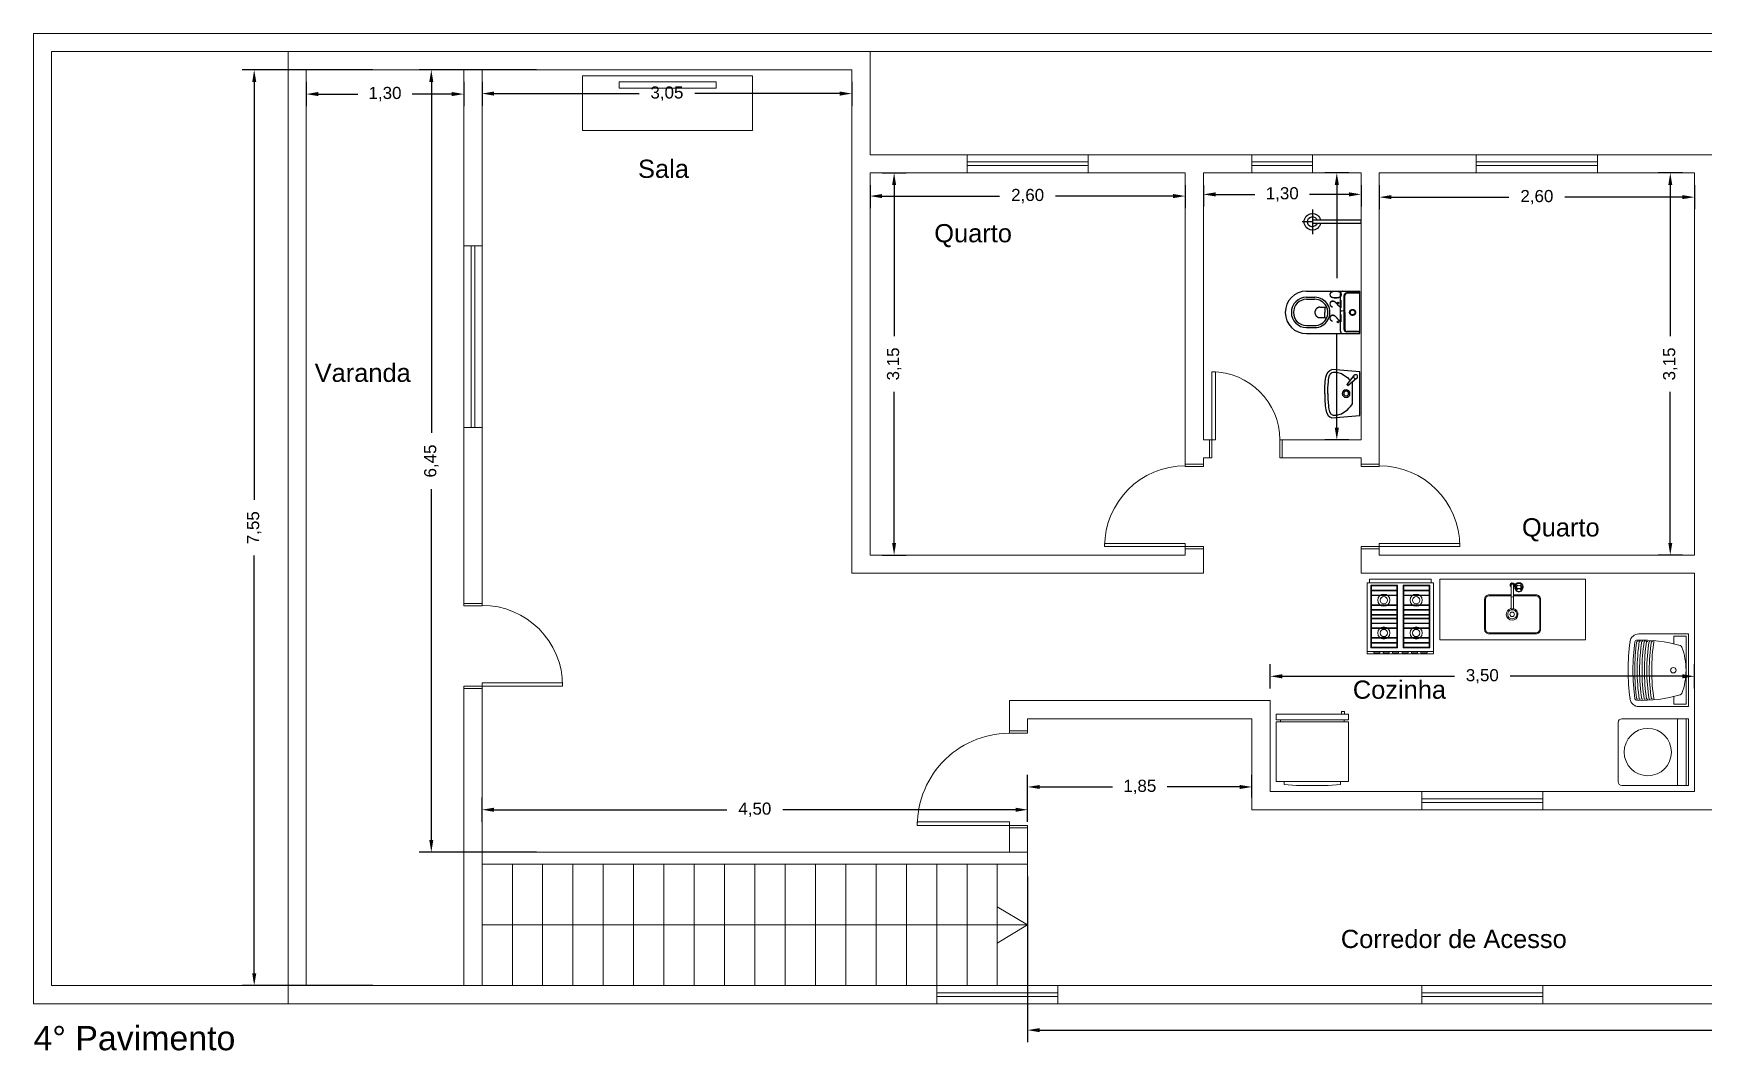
# Model space of a CAD drawing. Header units: millimetres. Extents: x 0 to 27, y -11.4 to 19.
# Drawn here: x 0 to 13.77, y 10.61 to 19 of the extents above; entities that cross this region are included whole.
import ezdxf

# ---------------------------------------------------------------- set-up
doc = ezdxf.new("R2010")
doc.units = ezdxf.units.MM
doc.linetypes.add('DASHED', pattern=[15, 12, -3])
for name, color, linetype, lineweight in [('Cotas', 3, 'Continuous', 9), ('Cozinha', 252, 'Continuous', 20), ('Edificação', 251, 'Continuous', 20), ('Portas', 251, 'Continuous', 9)]:
    doc.layers.add(name, color=color, linetype=linetype, lineweight=lineweight)
doc.layers.add('TEXTO', color=7, linetype='Continuous')
doc.layers.add('WC', color=252, linetype='Continuous')
doc.styles.get("Standard").update_dxf_attribs({"font": 'arial.ttf'})
doc.styles.add('TEXTO_NOMEQUADRO', font='arial.ttf')
doc.dimstyles.new('ISO-25', dxfattribs={"dimtxt": 0.1, "dimasz": 0.1, "dimexe": 0.1, "dimexo": 0.1, "dimgap": 0.1, "dimtad": 0, "dimzin": 1, "dimtxsty": 'Standard', "dimcen": 0.1, "dimadec": 0, "dimazin": 0, "dimtfac": 1, "dimtmove": 0, "dimatfit": 3, "dimfxl": 1, "dimarcsym": 0})

# ---------------------------------------------------------------- blocks, each defined once
blk = doc.blocks.new('*D17')
at = {"layer": 'Cotas', "color": 0, "lineweight": -2, "transparency": 16777216}
for p, q in [((2.25, 18.6), (2.25, 18.4)), ((3.55, 18.6), (3.55, 18.4)), ((2.35, 18.5), (2.675, 18.5)), ((3.45, 18.5), (3.125, 18.5))]:
    blk.add_line(p, q, dxfattribs=at)
at = {"layer": 'Cotas', "color": 0, "transparency": 16777216}
for points in [[(2.35, 18.517), (2.35, 18.483), (2.25, 18.5)], [(3.45, 18.517), (3.45, 18.483), (3.55, 18.5)]]:
    blk.add_solid(points, dxfattribs=at)
at = {"layer": 'Defpoints', "color": 0, "transparency": 16777216}
for p in [(2.25, 18.7), (3.55, 18.7), (3.55, 18.5)]:
    blk.add_point(p, dxfattribs=at)
at = {"layer": 'Cotas', "color": 0, "transparency": 16777216, "insert": (2.9, 18.5), "char_height": 0.1, "attachment_point": 5}
blk.add_mtext('1,30', dxfattribs=at)
blk = doc.blocks.new('*D18')
at = {"layer": 'Cotas', "color": 0, "lineweight": -2, "transparency": 16777216}
for p, q in [((3.7, 18.6), (3.7, 18.404)), ((6.75, 18.6), (6.75, 18.404)), ((3.8, 18.504), (4.995, 18.504)), ((6.65, 18.504), (5.455, 18.504))]:
    blk.add_line(p, q, dxfattribs=at)
at = {"layer": 'Cotas', "color": 0, "transparency": 16777216}
for points in [[(3.8, 18.521), (3.8, 18.487), (3.7, 18.504)], [(6.65, 18.521), (6.65, 18.487), (6.75, 18.504)]]:
    blk.add_solid(points, dxfattribs=at)
at = {"layer": 'Defpoints', "color": 0, "transparency": 16777216}
for p in [(3.7, 18.7), (6.75, 18.7), (6.75, 18.504)]:
    blk.add_point(p, dxfattribs=at)
at = {"layer": 'Cotas', "color": 0, "transparency": 16777216, "insert": (5.225, 18.504), "char_height": 0.1, "attachment_point": 5}
blk.add_mtext('3,05', dxfattribs=at)
blk = doc.blocks.new('*D19')
at = {"layer": 'Cotas', "color": 0, "lineweight": -2, "transparency": 16777216}
for p, q in [((6.9, 17.75), (6.9, 17.559)), ((7, 17.659), (7.969, 17.659)), ((9.4, 17.659), (8.431, 17.659)), ((9.5, 17.75), (9.5, 17.559))]:
    blk.add_line(p, q, dxfattribs=at)
at = {"layer": 'Cotas', "color": 0, "transparency": 16777216}
for points in [[(7, 17.676), (7, 17.642), (6.9, 17.659)], [(9.4, 17.676), (9.4, 17.642), (9.5, 17.659)]]:
    blk.add_solid(points, dxfattribs=at)
at = {"layer": 'Defpoints', "color": 0, "transparency": 16777216}
for p in [(6.9, 17.85), (9.5, 17.85), (9.5, 17.659)]:
    blk.add_point(p, dxfattribs=at)
at = {"layer": 'Cotas', "color": 0, "transparency": 16777216, "insert": (8.2, 17.659), "char_height": 0.1, "attachment_point": 5}
blk.add_mtext('2,60', dxfattribs=at)
blk = doc.blocks.new('*D20')
at = {"layer": 'Cotas', "color": 0, "lineweight": -2, "transparency": 16777216}
for p, q in [((9.65, 17.75), (9.65, 17.573)), ((9.75, 17.673), (10.075, 17.673)), ((10.85, 17.673), (10.525, 17.673)), ((10.95, 17.75), (10.95, 17.573))]:
    blk.add_line(p, q, dxfattribs=at)
at = {"layer": 'Cotas', "color": 0, "transparency": 16777216}
for points in [[(9.75, 17.69), (9.75, 17.656), (9.65, 17.673)], [(10.85, 17.69), (10.85, 17.656), (10.95, 17.673)]]:
    blk.add_solid(points, dxfattribs=at)
at = {"layer": 'Defpoints', "color": 0, "transparency": 16777216}
for p in [(9.65, 17.85), (10.95, 17.85), (10.95, 17.673)]:
    blk.add_point(p, dxfattribs=at)
at = {"layer": 'Cotas', "color": 0, "transparency": 16777216, "insert": (10.3, 17.673), "char_height": 0.1, "attachment_point": 5}
blk.add_mtext('1,30', dxfattribs=at)
blk = doc.blocks.new('*D21')
at = {"layer": 'Cotas', "color": 0, "lineweight": -2, "transparency": 16777216}
for p, q in [((11.1, 17.75), (11.1, 17.55)), ((11.2, 17.65), (12.169, 17.65)), ((13.6, 17.65), (12.631, 17.65)), ((13.7, 17.75), (13.7, 17.55))]:
    blk.add_line(p, q, dxfattribs=at)
at = {"layer": 'Cotas', "color": 0, "transparency": 16777216}
for points in [[(11.2, 17.667), (11.2, 17.634), (11.1, 17.65)], [(13.6, 17.667), (13.6, 17.634), (13.7, 17.65)]]:
    blk.add_solid(points, dxfattribs=at)
at = {"layer": 'Defpoints', "color": 0, "transparency": 16777216}
for p in [(11.1, 17.85), (13.7, 17.85), (13.7, 17.65)]:
    blk.add_point(p, dxfattribs=at)
at = {"layer": 'Cotas', "color": 0, "transparency": 16777216, "insert": (12.4, 17.65), "char_height": 0.1, "attachment_point": 5}
blk.add_mtext('2,60', dxfattribs=at)
blk = doc.blocks.new('*D25')
at = {"layer": 'Cotas', "color": 0, "lineweight": -2, "transparency": 16777216}
for p, q in [((10.2, 13.6), (10.2, 13.8)), ((13.7, 13.6), (13.7, 13.8)), ((10.3, 13.7), (11.72, 13.7)), ((13.6, 13.7), (12.18, 13.7))]:
    blk.add_line(p, q, dxfattribs=at)
at = {"layer": 'Cotas', "color": 0, "transparency": 16777216}
for points in [[(10.3, 13.717), (10.3, 13.683), (10.2, 13.7)], [(13.6, 13.717), (13.6, 13.683), (13.7, 13.7)]]:
    blk.add_solid(points, dxfattribs=at)
at = {"layer": 'Defpoints', "color": 0, "transparency": 16777216}
for p in [(13.7, 13.7), (10.2, 13.5), (13.7, 13.5)]:
    blk.add_point(p, dxfattribs=at)
at = {"layer": 'Cotas', "color": 0, "transparency": 16777216, "insert": (11.95, 13.7), "char_height": 0.1, "attachment_point": 5}
blk.add_mtext('3,50', dxfattribs=at)
blk = doc.blocks.new('*D4')
at = {"layer": 'Cotas', "color": 0, "lineweight": -2, "transparency": 16777216}
for p, q in [((3.7, 12.5), (3.7, 12.7)), ((8.2, 12.5), (8.2, 12.7)), ((3.8, 12.6), (5.718, 12.6)), ((8.1, 12.6), (6.182, 12.6))]:
    blk.add_line(p, q, dxfattribs=at)
at = {"layer": 'Cotas', "color": 0, "transparency": 16777216}
for points in [[(3.8, 12.617), (3.8, 12.583), (3.7, 12.6)], [(8.1, 12.617), (8.1, 12.583), (8.2, 12.6)]]:
    blk.add_solid(points, dxfattribs=at)
at = {"layer": 'Defpoints', "color": 0, "transparency": 16777216}
for p in [(3.7, 12.6), (3.7, 12.4), (8.2, 12.4)]:
    blk.add_point(p, dxfattribs=at)
at = {"layer": 'Cotas', "color": 0, "transparency": 16777216, "insert": (5.95, 12.6), "char_height": 0.1, "attachment_point": 5}
blk.add_mtext('4,50', dxfattribs=at)
blk = doc.blocks.new('*D26')
at = {"layer": 'Cotas', "color": 0, "lineweight": -2, "transparency": 16777216}
for p, q in [((8.2, 12.7), (8.2, 12.888)), ((10.05, 12.7), (10.05, 12.888)), ((8.3, 12.788), (8.899, 12.788)), ((9.95, 12.788), (9.351, 12.788))]:
    blk.add_line(p, q, dxfattribs=at)
at = {"layer": 'Cotas', "color": 0, "transparency": 16777216}
for points in [[(8.3, 12.804), (8.3, 12.771), (8.2, 12.788)], [(9.95, 12.804), (9.95, 12.771), (10.05, 12.788)]]:
    blk.add_solid(points, dxfattribs=at)
at = {"layer": 'Defpoints', "color": 0, "transparency": 16777216}
for p in [(8.2, 12.788), (8.2, 12.6), (10.05, 12.6)]:
    blk.add_point(p, dxfattribs=at)
at = {"layer": 'Cotas', "color": 0, "transparency": 16777216, "insert": (9.125, 12.788), "char_height": 0.1, "attachment_point": 5}
blk.add_mtext('1,85', dxfattribs=at)
blk = doc.blocks.new('*D27')
at = {"layer": 'Cotas', "color": 0, "lineweight": -2, "transparency": 16777216}
for p, q in [((7, 17.85), (7.199, 17.85)), ((7.099, 17.75), (7.099, 16.505)), ((7.099, 14.8), (7.099, 16.045)), ((7, 14.7), (7.199, 14.7))]:
    blk.add_line(p, q, dxfattribs=at)
at = {"layer": 'Cotas', "color": 0, "transparency": 16777216}
for points in [[(7.082, 17.75), (7.115, 17.75), (7.099, 17.85)], [(7.082, 14.8), (7.115, 14.8), (7.099, 14.7)]]:
    blk.add_solid(points, dxfattribs=at)
at = {"layer": 'Defpoints', "color": 0, "transparency": 16777216}
for p in [(6.9, 17.85), (6.9, 14.7), (7.099, 14.7)]:
    blk.add_point(p, dxfattribs=at)
at = {"layer": 'Cotas', "color": 0, "transparency": 16777216, "insert": (7.099, 16.275), "char_height": 0.1, "attachment_point": 5, "rotation": 90}
blk.add_mtext('3,15', dxfattribs=at)
blk = doc.blocks.new('*D28')
at = {"layer": 'Cotas', "color": 0, "lineweight": -2, "transparency": 16777216}
for p, q in [((10.85, 17.85), (10.65, 17.85)), ((10.75, 17.75), (10.75, 16.981)), ((10.75, 15.75), (10.75, 16.519)), ((10.85, 15.65), (10.65, 15.65))]:
    blk.add_line(p, q, dxfattribs=at)
at = {"layer": 'Cotas', "color": 0, "transparency": 16777216}
for points in [[(10.733, 17.75), (10.767, 17.75), (10.75, 17.85)], [(10.733, 15.75), (10.767, 15.75), (10.75, 15.65)]]:
    blk.add_solid(points, dxfattribs=at)
at = {"layer": 'Defpoints', "color": 0, "transparency": 16777216}
for p in [(10.75, 17.85), (10.95, 17.85), (10.95, 15.65)]:
    blk.add_point(p, dxfattribs=at)
at = {"layer": 'Cotas', "color": 0, "transparency": 16777216, "insert": (10.75, 16.75), "char_height": 0.1, "attachment_point": 5, "rotation": 90}
blk.add_mtext('2,20', dxfattribs=at)
blk = doc.blocks.new('*D5')
at = {"layer": 'Cotas', "color": 0, "lineweight": -2, "transparency": 16777216}
for p, q in [((13.6, 17.85), (13.4, 17.85)), ((13.5, 17.75), (13.5, 16.505)), ((13.5, 14.8), (13.5, 16.045)), ((13.6, 14.7), (13.4, 14.7))]:
    blk.add_line(p, q, dxfattribs=at)
at = {"layer": 'Cotas', "color": 0, "transparency": 16777216}
for points in [[(13.484, 17.75), (13.517, 17.75), (13.5, 17.85)], [(13.484, 14.8), (13.517, 14.8), (13.5, 14.7)]]:
    blk.add_solid(points, dxfattribs=at)
at = {"layer": 'Defpoints', "color": 0, "transparency": 16777216}
for p in [(13.7, 17.85), (13.5, 14.7), (13.7, 14.7)]:
    blk.add_point(p, dxfattribs=at)
at = {"layer": 'Cotas', "color": 0, "transparency": 16777216, "insert": (13.5, 16.275), "char_height": 0.1, "attachment_point": 5, "rotation": 90}
blk.add_mtext('3,15', dxfattribs=at)
blk = doc.blocks.new('81_P')
at = {"ltscale": 0.05}
for p, q in [((-0.165, 0), (-0.175, 0)), ((-0.175, -0.01), (-0.175, 0)), ((0.175, 0), (0.165, 0))]:
    blk.add_line(p, q, dxfattribs=at)
for p, q in [((0.165, 0), (-0.165, 0)), ((-0.175, -0.44), (-0.175, -0.01)), ((0.14, -0.13), (-0.14, -0.13)), ((0, -0.124), (-0.138, -0.124)), ((0, -0.124), (0.138, -0.124)), ((0.175, -0.44), (0.175, -0.01)), ((0.155, -0.16), (-0.155, -0.16))]:
    blk.add_line(p, q)
at = {"ltscale": 0.047193}
blk.add_line((0.175, -0.009), (0.175, 0), dxfattribs=at)
at = {"ltscale": 0.497718}
for p, q in [((-0.16, -0.01), (-0.16, -0.11)), ((0.16, -0.01), (0.16, -0.11))]:
    blk.add_line(p, q, dxfattribs=at)
at = {"ltscale": 0.467891}
for p, q in [((-0.158, -0.01), (-0.158, -0.104)), ((0.158, -0.01), (0.158, -0.104))]:
    blk.add_line(p, q, dxfattribs=at)
at = {"ltscale": 0.078144}
for p, q in [((-0.043, -0.29), (-0.045, -0.275)), ((0.043, -0.29), (0.045, -0.275))]:
    blk.add_line(p, q, dxfattribs=at)
at = {"ltscale": 0.339985}
for p, q in [((-0.125, -0.44), (-0.125, -0.372)), ((-0.108, -0.44), (-0.108, -0.372)), ((0.108, -0.44), (0.108, -0.372)), ((0.125, -0.44), (0.125, -0.372))]:
    blk.add_line(p, q, dxfattribs=at)
at = {"ltscale": 0.214268}
for p in [(-0.043, -0.29), (0.043, -0.29)]:
    blk.add_line(p, (0, -0.29), dxfattribs=at)
at = {"ltscale": 0.197279}
for p, q in [((-0.043, -0.329), (-0.043, -0.29)), ((0.043, -0.329), (0.043, -0.29))]:
    blk.add_line(p, q, dxfattribs=at)
for points in [[(-0.043, -0.329), (-0.043, -0.331), (-0.043, -0.332), (-0.043, -0.333), (-0.043, -0.334), (-0.042, -0.336), (-0.042, -0.337), (-0.042, -0.338), (-0.042, -0.339), (-0.041, -0.341), (-0.041, -0.342), (-0.04, -0.343), (-0.04, -0.344), (-0.04, -0.345), (-0.039, -0.346), (-0.038, -0.348), (-0.038, -0.349), (-0.037, -0.35), (-0.037, -0.35), (-0.037, -0.351), (-0.036, -0.351), (-0.036, -0.352), (-0.035, -0.353), (-0.035, -0.353), (-0.035, -0.354), (-0.034, -0.354), (-0.034, -0.355), (-0.033, -0.355), (-0.033, -0.356), (-0.033, -0.356), (-0.032, -0.357), (-0.032, -0.357), (-0.031, -0.357), (-0.031, -0.358), (-0.03, -0.358)], [(-0.03, -0.358), (-0.029, -0.359), (-0.028, -0.36), (-0.027, -0.361), (-0.026, -0.362), (-0.025, -0.363), (-0.024, -0.363), (-0.023, -0.364), (-0.022, -0.365), (-0.021, -0.365), (-0.02, -0.366), (-0.018, -0.366), (-0.017, -0.367), (-0.016, -0.367), (-0.015, -0.368), (-0.013, -0.368), (-0.012, -0.369), (-0.012, -0.369), (-0.011, -0.369), (-0.01, -0.369), (-0.01, -0.369), (-0.009, -0.37), (-0.008, -0.37), (-0.008, -0.37), (-0.007, -0.37), (-0.006, -0.37), (-0.006, -0.37), (-0.005, -0.37), (-0.004, -0.37), (-0.004, -0.37), (-0.003, -0.37), (-0.002, -0.37), (-0.002, -0.37), (-0.001, -0.37), (0, -0.37), (0, -0.37)], [(0, -0.37), (0.001, -0.37), (0.003, -0.37), (0.004, -0.37), (0.005, -0.37), (0.007, -0.37), (0.008, -0.37), (0.009, -0.369), (0.011, -0.369), (0.012, -0.369), (0.013, -0.368), (0.014, -0.368), (0.016, -0.368), (0.017, -0.367), (0.018, -0.367), (0.018, -0.367), (0.019, -0.366), (0.019, -0.366), (0.02, -0.366), (0.02, -0.365), (0.021, -0.365), (0.022, -0.365), (0.022, -0.365), (0.023, -0.364), (0.023, -0.364), (0.024, -0.363), (0.024, -0.363), (0.025, -0.363), (0.026, -0.362), (0.026, -0.362), (0.027, -0.362), (0.027, -0.361), (0.028, -0.361), (0.028, -0.36), (0.029, -0.36), (0.029, -0.36), (0.03, -0.359), (0.03, -0.359), (0.03, -0.358)], [(0.03, -0.358), (0.031, -0.358), (0.032, -0.357), (0.033, -0.356), (0.034, -0.355), (0.035, -0.354), (0.035, -0.353), (0.036, -0.352), (0.037, -0.351), (0.037, -0.349), (0.038, -0.348), (0.039, -0.347), (0.039, -0.346), (0.039, -0.345), (0.04, -0.345), (0.04, -0.344), (0.04, -0.344), (0.04, -0.343), (0.041, -0.343), (0.041, -0.342), (0.041, -0.341), (0.041, -0.341), (0.041, -0.34), (0.042, -0.34), (0.042, -0.339), (0.042, -0.338), (0.042, -0.338), (0.042, -0.337), (0.042, -0.336), (0.042, -0.336), (0.042, -0.335), (0.043, -0.335), (0.043, -0.334), (0.043, -0.333), (0.043, -0.333), (0.043, -0.332), (0.043, -0.331), (0.043, -0.331), (0.043, -0.33), (0.043, -0.329)]]:
    blk.add_lwpolyline(points)
at = {"linetype": 'DASHED'}
blk.add_circle((0, -0.06), 0.0245, dxfattribs=at)
for centre, radius in [((0, -0.06), 0.02), ((-0.078, -0.18), 0.007), ((0.078, -0.18), 0.007)]:
    blk.add_circle(centre, radius)
for centre, radius, start, end in [((-0.165, -0.01), 0.01, 90, 180), ((-0.15, -0.01), 0.01, 90, 180), ((-0.14, -0.11), 0.02, 180, 270), ((-0.148, -0.01), 0.01, 90, 180), ((-0.138, -0.104), 0.02, 180, 270), ((0.138, -0.104), 0.02, 270, 0), ((0.14, -0.11), 0.02, 270, 0), ((0.148, -0.01), 0.01, 0, 90), ((0.15, -0.01), 0.01, 0, 90), ((0.165, -0.01), 0.01, 0, 90), ((-0.155, -0.14), 0.02, 180, 270), ((0, -0.372), 0.125, 0, 180), ((0, -0.372), 0.108, 0, 180), ((0.155, -0.14), 0.02, 270, 0), ((0, -0.44), 0.175, 180, 270), ((0, -0.44), 0.125, 180, 270), ((0, -0.44), 0.108, 180, 270), ((0, -0.44), 0.108, 270, 0), ((0, -0.44), 0.175, 270, 0), ((0, -0.44), 0.125, 270, 0)]:
    blk.add_arc(centre, radius, start, end)
blk = doc.blocks.new('CHUV')
at = {"ltscale": 0.05}
for p, q in [((0.003, 0.446), (0.003, 0.541)), ((-0.11, 0.446), (0.116, 0.446)), ((-0.011, 0), (-0.011, 0.446)), ((0.016, 0.446), (0.016, 0))]:
    blk.add_line(p, q, dxfattribs=at)
at = {"ltscale": 2}
blk.add_line((0.016, 0), (-0.011, 0), dxfattribs=at)
at = {"ltscale": 0.05}
for radius, start, end in [(0.076, 279.9358, 260.0642), (0.0459, 286.6015, 253.3985)]:
    blk.add_arc((0.003, 0.446), radius, start, end, dxfattribs=at)
blk = doc.blocks.new('01lavl91')
at = {"linetype": 'Continuous'}
for p, q in [((-0.085, -0.069), (0.086, -0.069)), ((0.125, -0.036), (0.064, -0.107)), ((0.064, -0.107), (0.075, -0.114)), ((0.075, -0.114), (0.15, -0.057))]:
    blk.add_line(p, q, dxfattribs=at)
for points in [[(-0.2, -0.239), (-0.18, -0.009), (0.18, -0.009), (0.2, -0.239)], [(-0.177, -0.228), (-0.176, -0.201), (-0.165, -0.161), (-0.153, -0.141), (-0.132, -0.112), (-0.119, -0.099), (-0.106, -0.086), (-0.093, -0.074), (-0.085, -0.069)], [(0.094, -0.074), (0.086, -0.069)], [(0.178, -0.228), (0.176, -0.201), (0.166, -0.161), (0.153, -0.141), (0.132, -0.112), (0.119, -0.099), (0.109, -0.088)], [(0, -0.299), (-0.048, -0.298), (-0.099, -0.294), (-0.134, -0.29), (-0.161, -0.282), (-0.179, -0.271), (-0.191, -0.256), (-0.2, -0.239)], [(0.002, -0.274), (-0.046, -0.272), (-0.098, -0.269), (-0.114, -0.267), (-0.129, -0.265), (-0.138, -0.263), (-0.151, -0.259), (-0.159, -0.255), (-0.163, -0.252), (-0.165, -0.25), (-0.17, -0.242), (-0.174, -0.237), (-0.177, -0.228)], [(-0.002, -0.274), (0.047, -0.272), (0.098, -0.269), (0.115, -0.267), (0.13, -0.265), (0.139, -0.263), (0.152, -0.259), (0.159, -0.255), (0.164, -0.252), (0.165, -0.25), (0.171, -0.242), (0.174, -0.237), (0.178, -0.228)], [(0, -0.299), (0.048, -0.298), (0.1, -0.294), (0.135, -0.29), (0.162, -0.282), (0.18, -0.271), (0.192, -0.256), (0.2, -0.239)]]:
    blk.add_lwpolyline(points, dxfattribs=at)
for centre, radius in [((0.001, -0.122), 0.0316), ((0.001, -0.122), 0.02), ((0.14, -0.044), 0.0164)]:
    blk.add_circle(centre, radius, dxfattribs=at)
blk = doc.blocks.new('CO-F4PB')
for p, q in [((0.254, 0), (-0.254, 0)), ((0.254, 0), (-0.254, 0)), ((-0.254, 0), (-0.254, -0.03)), ((0.254, -0.03), (0.254, 0)), ((-0.274, -0.03), (-0.274, -0.596)), ((0.273, -0.03), (-0.274, -0.03)), ((-0.243, -0.05), (-0.243, -0.566)), ((-0.024, -0.05), (-0.243, -0.05)), ((-0.024, -0.09), (-0.243, -0.09)), ((-0.024, -0.095), (-0.243, -0.095)), ((-0.024, -0.13), (-0.243, -0.13)), ((-0.024, -0.135), (-0.243, -0.135)), ((-0.028, -0.055), (-0.239, -0.055)), ((-0.239, -0.055), (-0.239, -0.09)), ((-0.239, -0.095), (-0.239, -0.13)), ((-0.239, -0.135), (-0.239, -0.21)), ((-0.028, -0.055), (-0.028, -0.09)), ((-0.028, -0.095), (-0.028, -0.13)), ((-0.028, -0.135), (-0.028, -0.21)), ((-0.024, -0.05), (-0.024, -0.566)), ((0.023, -0.05), (0.023, -0.566)), ((0.243, -0.05), (0.023, -0.05)), ((0.243, -0.09), (0.023, -0.09)), ((0.243, -0.095), (0.023, -0.095)), ((0.243, -0.13), (0.023, -0.13)), ((0.243, -0.135), (0.023, -0.135)), ((0.238, -0.055), (0.028, -0.055)), ((0.028, -0.055), (0.028, -0.09)), ((0.028, -0.095), (0.028, -0.13)), ((0.028, -0.135), (0.028, -0.21)), ((0.238, -0.055), (0.238, -0.09)), ((0.238, -0.095), (0.238, -0.13)), ((0.238, -0.135), (0.238, -0.21)), ((0.243, -0.05), (0.243, -0.566)), ((0.273, -0.596), (0.273, -0.03)), ((-0.024, -0.21), (-0.243, -0.21)), ((-0.024, -0.215), (-0.243, -0.215)), ((-0.024, -0.25), (-0.243, -0.25)), ((-0.024, -0.255), (-0.243, -0.255)), ((-0.239, -0.215), (-0.239, -0.25)), ((-0.239, -0.255), (-0.239, -0.29)), ((-0.028, -0.215), (-0.028, -0.25)), ((-0.028, -0.255), (-0.028, -0.29)), ((0.243, -0.21), (0.023, -0.21)), ((0.243, -0.215), (0.023, -0.215)), ((0.243, -0.25), (0.023, -0.25)), ((0.243, -0.255), (0.023, -0.255)), ((0.028, -0.215), (0.028, -0.25)), ((0.028, -0.255), (0.028, -0.29)), ((0.238, -0.215), (0.238, -0.25)), ((0.238, -0.255), (0.238, -0.29)), ((-0.024, -0.29), (-0.243, -0.29)), ((-0.024, -0.295), (-0.243, -0.295)), ((-0.243, -0.321), (-0.024, -0.321)), ((-0.243, -0.326), (-0.024, -0.326)), ((-0.243, -0.361), (-0.024, -0.361)), ((-0.243, -0.366), (-0.024, -0.366)), ((-0.243, -0.401), (-0.024, -0.401)), ((-0.243, -0.406), (-0.024, -0.406)), ((-0.239, -0.295), (-0.239, -0.321)), ((-0.239, -0.326), (-0.239, -0.361)), ((-0.239, -0.366), (-0.239, -0.401)), ((-0.239, -0.406), (-0.239, -0.481)), ((-0.028, -0.295), (-0.028, -0.321)), ((-0.028, -0.326), (-0.028, -0.361)), ((-0.028, -0.366), (-0.028, -0.401)), ((-0.028, -0.406), (-0.028, -0.481)), ((0.023, -0.321), (0.243, -0.321)), ((0.023, -0.326), (0.243, -0.326)), ((0.023, -0.401), (0.243, -0.401)), ((0.023, -0.406), (0.243, -0.406)), ((0.243, -0.29), (0.023, -0.29)), ((0.243, -0.295), (0.023, -0.295)), ((0.023, -0.361), (0.243, -0.361)), ((0.023, -0.366), (0.243, -0.366)), ((0.028, -0.295), (0.028, -0.321)), ((0.028, -0.326), (0.028, -0.361)), ((0.028, -0.366), (0.028, -0.401)), ((0.028, -0.406), (0.028, -0.481)), ((0.238, -0.295), (0.238, -0.321)), ((0.238, -0.326), (0.238, -0.361)), ((0.238, -0.366), (0.238, -0.401)), ((0.238, -0.406), (0.238, -0.481)), ((-0.243, -0.481), (-0.024, -0.481)), ((-0.243, -0.486), (-0.024, -0.486)), ((-0.243, -0.521), (-0.024, -0.521)), ((-0.243, -0.526), (-0.024, -0.526)), ((-0.239, -0.486), (-0.239, -0.521)), ((-0.239, -0.526), (-0.239, -0.561)), ((-0.028, -0.486), (-0.028, -0.521)), ((-0.028, -0.526), (-0.028, -0.561)), ((0.023, -0.481), (0.243, -0.481)), ((0.023, -0.486), (0.243, -0.486)), ((0.023, -0.521), (0.243, -0.521)), ((0.023, -0.526), (0.243, -0.526)), ((0.028, -0.486), (0.028, -0.521)), ((0.028, -0.526), (0.028, -0.561)), ((0.238, -0.486), (0.238, -0.521)), ((0.238, -0.526), (0.238, -0.561)), ((-0.274, -0.596), (0.273, -0.596)), ((-0.274, -0.596), (-0.274, -0.616)), ((-0.274, -0.616), (0.273, -0.616)), ((-0.243, -0.566), (-0.024, -0.566)), ((-0.239, -0.561), (-0.028, -0.561)), ((0.023, -0.566), (0.243, -0.566)), ((0.028, -0.561), (0.238, -0.561)), ((0.273, -0.616), (0.273, -0.596))]:
    blk.add_line(p, q)
for points in [[(-0.22, -0.606), (-0.17, -0.606), (-0.17, -0.596), (-0.22, -0.596)], [(-0.142, -0.606), (-0.092, -0.606), (-0.092, -0.596), (-0.142, -0.596)], [(-0.064, -0.606), (-0.014, -0.606), (-0.014, -0.596), (-0.064, -0.596)], [(0.014, -0.606), (0.064, -0.606), (0.064, -0.596), (0.014, -0.596)], [(0.092, -0.606), (0.142, -0.606), (0.142, -0.596), (0.092, -0.596)], [(0.17, -0.606), (0.22, -0.606), (0.22, -0.596), (0.17, -0.596)]]:
    blk.add_lwpolyline(points, close=True)
for centre, radius in [((-0.131, -0.173), 0.05), ((0.136, -0.173), 0.05), ((-0.131, -0.173), 0.03), ((0.136, -0.173), 0.03), ((-0.131, -0.443), 0.05), ((-0.131, -0.443), 0.03), ((0.136, -0.443), 0.05), ((0.136, -0.443), 0.03)]:
    blk.add_circle(centre, radius)
blk = doc.blocks.new('DUPLEX320PL')
for p, q in [((-0.058, -0.125), (-0.058, -0.618)), ((-0.058, -0.125), (0.538, -0.125)), ((0.538, -0.618), (0.538, -0.125)), ((0.538, -0.618), (-0.058, -0.618)), ((0.538, -0.634), (-0.058, -0.634)), ((-0.058, -0.634), (-0.058, -0.68)), ((-0.058, -0.68), (0.538, -0.68)), ((-0.023, -0.618), (-0.023, -0.634)), ((0.503, -0.634), (0.503, -0.618)), ((0.538, -0.634), (0.538, -0.68))]:
    blk.add_line(p, q)
blk.add_lwpolyline([(0.471, -0.125), (0.471, -0.1), (0.371, -0.093), (0.109, -0.093), (0.009, -0.1), (0.009, -0.125)])
blk.add_lwpolyline([(0.48, -0.68), (0.48, -0.704), (0.504, -0.704), (0.504, -0.68)], close=True)
blk = doc.blocks.new('TANQUE-02')
for p, q in [((-0.3, 0), (0.3, 0)), ((-0.3, -0.408), (-0.3, 0)), ((0.3, -0.408), (0.3, 0)), ((-0.28, -0.02), (0.28, -0.02)), ((-0.28, -0.12), (-0.28, -0.02)), ((-0.28, -0.12), (-0.217, -0.12)), ((0.217, -0.12), (0.28, -0.12)), ((0.28, -0.12), (0.28, -0.02))]:
    blk.add_line(p, q)
blk.add_circle((0, -0.125), 0.0225)
for centre, radius, start, end in [((0.845, -0.382), 1.094, 163.278, 182.4053), ((-0.184, -0.073), 0.02, 110.2384, 163.278), ((0, -0.571), 0.551, 90, 110.2384), ((0, -0.571), 0.551, 69.7616, 90), ((0.184, -0.073), 0.02, 16.722, 69.7616), ((-0.845, -0.382), 1.094, 357.5947, 16.722), ((-0.225, -0.408), 0.075, 180, 262.0805), ((0, 1.215), 1.518, 260.7226, 279.2774), ((0.845, -0.382), 1.084, 177.5224, 178.0541), ((0, 1.215), 1.578, 261.3053, 270), ((0.845, -0.382), 1.084, 178.5864, 179.1193), ((0, 1.215), 1.598, 261.3969, 270), ((0.845, -0.382), 1.084, 179.6527, 180.1868), ((0, 1.215), 1.618, 261.4997, 270), ((0.845, -0.382), 1.084, 180.7216, 181.2572), ((0, 1.215), 1.638, 261.6133, 270), ((0.845, -0.382), 1.084, 176.4604, 176.9911), ((0, 1.215), 1.558, 261.2252, 270), ((0.845, -0.382), 1.084, 175.4, 175.93), ((0, 1.215), 1.538, 261.1569, 270), ((0, 1.215), 1.518, 270, 279.2774), ((0, 1.215), 1.538, 270, 278.8431), ((0, 1.215), 1.558, 270, 278.7748), ((0, 1.215), 1.578, 270, 278.6947), ((0, 1.215), 1.598, 270, 278.6031), ((0, 1.215), 1.618, 270, 278.5003), ((0, 1.215), 1.638, 270, 278.3867), ((0.225, -0.408), 0.075, 277.9195, 0), ((-0.845, -0.382), 1.084, 4.07, 4.6), ((-0.845, -0.382), 1.084, 3.0089, 3.5396), ((-0.845, -0.382), 1.084, 1.9459, 2.4776), ((-0.845, -0.382), 1.084, 0.8807, 1.4136), ((-0.845, -0.382), 1.084, 359.8132, 0.3473), ((-0.845, -0.382), 1.084, 358.7428, 359.2784), ((-0.233, -0.427), 0.015, 182.4053, 261.8717), ((0.845, -0.382), 1.084, 181.7934, 182.3305), ((0, 1.215), 1.658, 261.7373, 270), ((0, 1.206), 1.664, 261.8717, 270), ((0, 1.206), 1.704, 262.0805, 270), ((0, 1.215), 1.658, 270, 278.2627), ((0, 1.206), 1.664, 270, 278.1283), ((0, 1.206), 1.704, 270, 277.9195), ((0.233, -0.427), 0.015, 278.1283, 357.5947), ((-0.845, -0.382), 1.084, 357.6695, 358.2066)]:
    blk.add_arc(centre, radius, start, end)
blk = doc.blocks.new('A$C1AD15EB6')
for p, q in [((0.55, 0.58), (0, 0.58)), ((0, 0.03), (0, 0.58)), ((0.55, 0.561), (0, 0.561)), ((0.55, 0.03), (0.55, 0.58)), ((0.55, 0.491), (0, 0.491)), ((0.03, 0), (0.52, 0))]:
    blk.add_line(p, q)
for centre, start, end in [((0.03, 0.03), 180, 270), ((0.52, 0.03), 270, 0)]:
    blk.add_arc(centre, 0.03, start, end)
blk = doc.blocks.new('CUBA-COZ-02')
for p, q in [((-0.009, 0.245), (-0.009, 0.228)), ((-0.009, 0.228), (-0.009, 0.057)), ((0.011, 0.245), (0.011, 0.228)), ((0.011, 0.228), (0.011, 0.057)), ((0.015, 0.252), (0.031, 0.252)), ((0.015, 0.232), (0.021, 0.232)), ((0.031, 0.203), (0.031, 0.224)), ((0.038, 0.252), (0.038, 0.237)), ((0.04, 0.216), (0.04, 0.238)), ((0.071, 0.216), (0.071, 0.238)), ((0.073, 0.252), (0.073, 0.237)), ((0.081, 0.203), (0.081, 0.224)), ((-0.009, 0.057), (-0.009, 0.052)), ((0.011, 0.057), (0.011, 0.052))]:
    blk.add_line(p, q)
for points in [[(-0.009, 0.161), (-0.189, 0.161, 0.414214), (-0.227, 0.123), (-0.227, -0.123, 0.414214), (-0.189, -0.161), (0.197, -0.161, 0.414214), (0.235, -0.123), (0.235, 0.123, 0.414214), (0.197, 0.161), (0.011, 0.161)], [(-0.009, 0.153), (-0.189, 0.153, 0.414214), (-0.219, 0.123), (-0.219, -0.123, 0.414214), (-0.189, -0.153), (0.197, -0.153, 0.414214), (0.227, -0.123), (0.227, 0.123, 0.414214), (0.197, 0.153), (0.011, 0.153)]]:
    blk.add_lwpolyline(points, format="xyb")
blk.add_lwpolyline([(0.011, 0.037, -7.502529), (-0.009, 0.037, -0.133288)], format="xyb", close=True)
at = {"linetype": 'Continuous'}
for points in [[(0.039, 0.237, 0), (0.036, 0.235, 0), (0.034, 0.233, 0), (0.032, 0.23, 0), (0.031, 0.227, 0), (0.031, 0.224, 0)], [(0.039, 0.216, 0), (0.036, 0.213, 0), (0.034, 0.211, 0), (0.032, 0.208, 0), (0.031, 0.205, 0), (0.031, 0.202, 0)], [(0.031, 0.202, 0), (0.031, 0.199, 0), (0.032, 0.196, 0), (0.034, 0.193, 0), (0.037, 0.191, 0), (0.041, 0.188, 0), (0.045, 0.187, 0), (0.049, 0.186, 0), (0.053, 0.185, 0), (0.058, 0.185, 0), (0.062, 0.186, 0), (0.066, 0.187, 0), (0.07, 0.188, 0), (0.074, 0.191, 0), (0.077, 0.193, 0), (0.079, 0.196, 0), (0.08, 0.199, 0), (0.081, 0.202, 0)], [(0.075, 0.199, 0), (0.075, 0.201, 0), (0.073, 0.203, 0), (0.072, 0.205, 0), (0.069, 0.207, 0), (0.066, 0.208, 0), (0.062, 0.209, 0), (0.058, 0.21, 0), (0.055, 0.21, 0), (0.051, 0.209, 0), (0.047, 0.209, 0), (0.044, 0.207, 0), (0.041, 0.206, 0), (0.038, 0.204, 0), (0.037, 0.202, 0), (0.036, 0.2, 0), (0.036, 0.198, 0), (0.037, 0.196, 0), (0.038, 0.194, 0), (0.041, 0.192, 0), (0.044, 0.191, 0), (0.047, 0.189, 0), (0.051, 0.189, 0), (0.055, 0.188, 0), (0.058, 0.188, 0), (0.062, 0.189, 0), (0.066, 0.19, 0), (0.069, 0.191, 0), (0.072, 0.193, 0), (0.073, 0.195, 0), (0.075, 0.197, 0), (0.075, 0.199, 0)], [(0.081, 0.224, 0), (0.08, 0.227, 0), (0.079, 0.23, 0), (0.077, 0.233, 0), (0.075, 0.235, 0), (0.072, 0.237, 0)], [(0.081, 0.203, 0), (0.08, 0.206, 0), (0.079, 0.208, 0), (0.077, 0.211, 0), (0.075, 0.214, 0), (0.072, 0.216, 0)]]:
    blk.add_polyline3d(points, dxfattribs=at)
blk.add_circle((0, 0), 0.0182)
for centre, radius, start, end in [((0.001, 0.242), 0.0173, 35.4187, 234.5813), ((0.001, 0.242), 0.0126, 322.2518, 217.7482), ((0.001, 0.224), 0.0233, 64.5555, 115.4445), ((0.001, 0.121), 0.0233, 64.5555, 115.4445), ((0.001, 0.242), 0.0173, 305.4187, 324.5813), ((0.001, 0.242), 0.0173, 324.5813, 35.4187), ((0.056, 0.227), 0.035, 315.5647, 224.4353), ((0.056, 0.227), 0.032, 321.3752, 218.6248), ((0.056, 0.173), 0.0816, 77.5382, 102.4618), ((0.04, 0.236), 0.002, 74.314, 121.5675), ((0.04, 0.214), 0.002, 63.9749, 122.1559), ((0.056, 0.291), 0.0549, 254.3139, 285.6861), ((0.056, 0.246), 0.0335, 243.9749, 296.0251), ((0.071, 0.236), 0.002, 58.4325, 105.6861), ((0.071, 0.214), 0.002, 57.8441, 116.0251), ((0, 0), 0.0482, 101.3439, 77.3856), ((0.001, 0.052), 0.0112, 153.7208, 26.2792), ((0.001, 0.052), 0.01, 180, 0)]:
    blk.add_arc(centre, radius, start, end)
blk = doc.blocks.new('*D65')
at = {"layer": 'Cotas', "color": 0, "lineweight": -2, "transparency": 16777216}
for p, q in [((2.8, 18.7), (1.721, 18.7)), ((1.821, 18.6), (1.821, 15.155)), ((1.821, 11.25), (1.821, 14.695)), ((2.8, 11.15), (1.721, 11.15))]:
    blk.add_line(p, q, dxfattribs=at)
at = {"layer": 'Cotas', "color": 0, "transparency": 16777216}
for points in [[(1.805, 18.6), (1.838, 18.6), (1.821, 18.7)], [(1.805, 11.25), (1.838, 11.25), (1.821, 11.15)]]:
    blk.add_solid(points, dxfattribs=at)
at = {"layer": 'Defpoints', "color": 0, "transparency": 16777216}
for p in [(2.9, 18.7), (1.821, 11.15), (2.9, 11.15)]:
    blk.add_point(p, dxfattribs=at)
at = {"layer": 'Cotas', "color": 0, "transparency": 16777216, "insert": (1.821, 14.925), "char_height": 0.1, "attachment_point": 5, "rotation": 90}
blk.add_mtext('7,55', dxfattribs=at)
blk = doc.blocks.new('*D66')
at = {"layer": 'Cotas', "color": 0, "lineweight": -2, "transparency": 16777216}
for p, q in [((4.148, 18.7), (3.182, 18.7)), ((3.282, 18.6), (3.282, 15.706)), ((3.282, 12.35), (3.282, 15.244)), ((4.148, 12.25), (3.182, 12.25))]:
    blk.add_line(p, q, dxfattribs=at)
at = {"layer": 'Cotas', "color": 0, "transparency": 16777216}
for points in [[(3.265, 18.6), (3.298, 18.6), (3.282, 18.7)], [(3.265, 12.35), (3.298, 12.35), (3.282, 12.25)]]:
    blk.add_solid(points, dxfattribs=at)
at = {"layer": 'Defpoints', "color": 0, "transparency": 16777216}
for p in [(4.248, 18.7), (3.282, 12.25), (4.248, 12.25)]:
    blk.add_point(p, dxfattribs=at)
at = {"layer": 'Cotas', "color": 0, "transparency": 16777216, "insert": (3.282, 15.475), "char_height": 0.1, "attachment_point": 5, "rotation": 90}
blk.add_mtext('6,45', dxfattribs=at)
blk = doc.blocks.new('*D75')
at = {"layer": 'Cotas', "color": 0, "lineweight": -2, "transparency": 16777216}
for p, q in [((8.2, 12.05), (8.2, 10.683)), ((20.2, 12.05), (20.2, 10.683)), ((8.3, 10.783), (13.936, 10.783)), ((20.1, 10.783), (14.464, 10.783))]:
    blk.add_line(p, q, dxfattribs=at)
at = {"layer": 'Cotas', "color": 0, "transparency": 16777216}
for points in [[(8.3, 10.8), (8.3, 10.766), (8.2, 10.783)], [(20.1, 10.8), (20.1, 10.766), (20.2, 10.783)]]:
    blk.add_solid(points, dxfattribs=at)
at = {"layer": 'Defpoints', "color": 0, "transparency": 16777216}
for p in [(8.2, 12.15), (20.2, 12.15), (20.2, 10.783)]:
    blk.add_point(p, dxfattribs=at)
at = {"layer": 'Cotas', "color": 0, "transparency": 16777216, "insert": (14.2, 10.783), "char_height": 0.1, "attachment_point": 5}
blk.add_mtext('12,00', dxfattribs=at)

msp = doc.modelspace()

# ---------------------------------------------------------------- linework, layer by layer
at = {"layer": 'Cozinha'}
for points in [[(4.53, 18.2), (5.93, 18.2), (5.93, 18.65), (4.53, 18.65)], [(4.83, 18.55), (5.63, 18.55), (5.63, 18.6), (4.83, 18.6)], [(11.6, 14), (12.8, 14), (12.8, 14.5), (11.6, 14.5)]]:
    msp.add_lwpolyline(points, close=True, dxfattribs=at)
msp.add_circle((13.315, 13.075), 0.195, dxfattribs=at)
at = {"layer": 'Edificação', "color": 252}
for p, q in [((0.15, 11.15), (0.15, 18.85)), ((2.1, 18.85), (0.15, 18.85)), ((26.85, 18.85), (6.9, 18.85)), ((0.15, 11.15), (2.1, 11.15))]:
    msp.add_line(p, q, dxfattribs=at)
at = {"layer": 'Edificação'}
for p, q in [((2.1, 18.85), (2.1, 11)), ((2.1, 18.85), (6.9, 18.85)), ((6.9, 18), (6.9, 18.85)), ((3.55, 18.7), (2.25, 18.7)), ((2.25, 18.7), (2.25, 13.5)), ((3.55, 18.7), (3.55, 14.3)), ((3.7, 18.7), (3.7, 14.3)), ((3.7, 18.7), (6.75, 18.7)), ((6.75, 18.7), (6.75, 14.55)), ((6.9, 18), (26.85, 18)), ((6.75, 17.85), (6.75, 17.85)), ((6.9, 14.7), (6.9, 17.85)), ((6.9, 17.85), (9.5, 17.85)), ((9.5, 17.85), (9.5, 15.45)), ((9.65, 15.65), (9.65, 17.85)), ((9.65, 17.85), (10.95, 17.85)), ((10.95, 17.85), (10.95, 15.65)), ((11.1, 15.5), (11.1, 17.85)), ((11.1, 17.85), (13.7, 17.85)), ((13.7, 17.85), (13.7, 14.7)), ((9.7, 15.65), (9.65, 15.65)), ((9.7, 15.5), (9.7, 15.65)), ((9.7, 15.5), (9.7, 15.65)), ((10.95, 15.65), (10.3, 15.65)), ((10.3, 15.65), (10.3, 15.5)), ((10.3, 15.65), (10.3, 15.5)), ((9.5, 15.45), (9.65, 15.45)), ((9.65, 15.45), (9.65, 15.5)), ((9.65, 15.5), (9.7, 15.5)), ((10.3, 15.5), (10.95, 15.5)), ((10.95, 15.45), (10.95, 15.5)), ((11.1, 15.45), (10.95, 15.45)), ((11.1, 15.5), (11.1, 15.45)), ((9.65, 14.75), (9.5, 14.75)), ((9.5, 14.75), (9.5, 14.7)), ((9.65, 14.55), (9.65, 14.75)), ((11.1, 14.75), (10.95, 14.75)), ((10.95, 14.75), (10.95, 14.55)), ((11.1, 14.7), (11.1, 14.75)), ((9.5, 14.7), (6.9, 14.7)), ((13.7, 14.7), (11.1, 14.7)), ((6.75, 14.55), (9.65, 14.55)), ((10.95, 14.55), (13.7, 14.55)), ((13.7, 14.55), (13.7, 12.75)), ((2.25, 13.5), (2.25, 11.15)), ((3.55, 13.6), (3.55, 11.15)), ((3.55, 13.6), (3.7, 13.6)), ((3.7, 13.6), (3.7, 12.35)), ((8.05, 13.5), (10.2, 13.5)), ((8.05, 13.5), (8.05, 13.25)), ((10.2, 13.5), (10.2, 12.75)), ((10.05, 13.35), (8.2, 13.35)), ((8.2, 13.35), (8.2, 13.25)), ((10.05, 13.35), (10.05, 12.6)), ((13.7, 12.75), (10.2, 12.75)), ((10.05, 12.6), (16.97, 12.6)), ((8.05, 12.45), (8.2, 12.45)), ((8.05, 12.45), (8.05, 12.25)), ((8.2, 12.45), (8.2, 12.25)), ((3.7, 12.15), (3.7, 12.35)), ((3.7, 12.25), (8.2, 12.25)), ((8.2, 12.15), (3.7, 12.15)), ((3.7, 12.15), (3.7, 11.15)), ((3.95, 12.15), (3.95, 11.15)), ((4.2, 12.15), (4.2, 11.15)), ((4.45, 12.15), (4.45, 11.15)), ((4.7, 12.15), (4.7, 11.15)), ((4.95, 12.15), (4.95, 11.15)), ((5.2, 12.15), (5.2, 11.15)), ((5.45, 12.15), (5.45, 11.15)), ((5.7, 12.15), (5.7, 11.15)), ((5.95, 12.15), (5.95, 11.15)), ((6.2, 12.15), (6.2, 11.15)), ((6.45, 12.15), (6.45, 11.15)), ((6.7, 12.15), (6.7, 11.15)), ((6.95, 12.15), (6.95, 11.15)), ((7.2, 12.15), (7.2, 11.15)), ((7.45, 12.15), (7.45, 11.15)), ((7.7, 12.15), (7.7, 11.15)), ((7.95, 12.15), (7.95, 11.15)), ((8.2, 11.15), (8.2, 12.25)), ((8.2, 11.65), (7.95, 11.8)), ((8.2, 11.65), (3.7, 11.65)), ((8.2, 11.65), (7.95, 11.5)), ((2.25, 11.15), (8.1, 11.15)), ((8.1, 11.15), (20.2, 11.15)), ((2.1, 11), (26.85, 11))]:
    msp.add_line(p, q, dxfattribs=at)
at = {"layer": 'Edificação', "color": 252}
msp.add_lwpolyline([(0, 11), (27, 11), (27, 19), (0, 19)], close=True, dxfattribs=at)
at = {"layer": 'Portas'}
for p, q in [((7.7, 17.94), (8.7, 17.94)), ((7.7, 17.91), (8.7, 17.91)), ((10.05, 17.94), (10.55, 17.94)), ((10.05, 17.91), (10.55, 17.91)), ((11.9, 17.94), (12.9, 17.94)), ((11.9, 17.91), (12.9, 17.91)), ((3.61, 17.25), (3.61, 15.75)), ((3.64, 17.25), (3.64, 15.75)), ((12.45, 12.69), (11.45, 12.69)), ((12.45, 12.66), (11.45, 12.66)), ((8.45, 11.09), (7.45, 11.09)), ((8.45, 11.06), (7.45, 11.06)), ((12.45, 11.09), (11.45, 11.09)), ((12.45, 11.06), (11.45, 11.06))]:
    msp.add_line(p, q, dxfattribs=at)
for points in [[(7.7, 17.85), (8.7, 17.85), (8.7, 18), (7.7, 18)], [(10.05, 17.85), (10.55, 17.85), (10.55, 18), (10.05, 18)], [(11.9, 17.85), (12.9, 17.85), (12.9, 18), (11.9, 18)], [(3.55, 17.25), (3.55, 15.75), (3.7, 15.75), (3.7, 17.25)], [(9.72, 15.65), (9.75, 15.65), (9.75, 16.21), (9.72, 16.21)], [(9.7, 15.65), (9.7, 15.5), (9.72, 15.5), (9.72, 15.65)], [(10.28, 15.65), (10.28, 15.5), (10.3, 15.5), (10.3, 15.65)], [(9.5, 15.43), (9.65, 15.43), (9.65, 15.45), (9.5, 15.45)], [(11.1, 15.43), (10.95, 15.43), (10.95, 15.45), (11.1, 15.45)], [(9.5, 14.77), (9.5, 14.796), (8.835, 14.796), (8.835, 14.77)], [(9.5, 14.75), (9.65, 14.75), (9.65, 14.77), (9.5, 14.77)], [(11.1, 14.75), (10.95, 14.75), (10.95, 14.77), (11.1, 14.77)], [(11.1, 14.77), (11.1, 14.796), (11.765, 14.796), (11.765, 14.77)], [(3.7, 14.28), (3.55, 14.28), (3.55, 14.3), (3.7, 14.3)], [(3.7, 13.62), (3.7, 13.646), (4.365, 13.646), (4.365, 13.62)], [(3.7, 13.6), (3.55, 13.6), (3.55, 13.62), (3.7, 13.62)], [(8.05, 13.25), (8.2, 13.25), (8.2, 13.23), (8.05, 13.23)], [(12.45, 12.75), (11.45, 12.75), (11.45, 12.6), (12.45, 12.6)], [(8.05, 12.47), (8.05, 12.5), (7.29, 12.5), (7.29, 12.47)], [(8.05, 12.47), (8.2, 12.47), (8.2, 12.45), (8.05, 12.45)], [(8.45, 11.15), (7.45, 11.15), (7.45, 11), (8.45, 11)], [(12.45, 11.15), (11.45, 11.15), (11.45, 11), (12.45, 11)]]:
    msp.add_lwpolyline(points, close=True, dxfattribs=at)
for centre, radius, start, end in [((9.72, 15.65), 0.56, 0, 90), ((9.5, 14.77), 0.665, 90, 180), ((11.1, 14.77), 0.665, 360, 90), ((3.7, 13.62), 0.665, 360, 90), ((8.05, 12.47), 0.76, 87.7377, 180)]:
    msp.add_arc(centre, radius, start, end, dxfattribs=at)

# ---------------------------------------------------------------- block references
at = {"layer": 'Cozinha', "xscale": -1}
msp.add_blockref('CO-F4PB', (11.274, 14.5), dxfattribs=at)
at = {"layer": 'Cozinha', "color": 0, "rotation": 359.99938861993}
msp.add_blockref('CUBA-COZ-02', (12.196, 14.211), dxfattribs=at)
at = {"layer": 'Cozinha', "color": 0, "extrusion": (0, 0, -1), "xscale": -1, "zscale": -1, "rotation": 90}
msp.add_blockref('TANQUE-02', (-13.65, 13.75), dxfattribs=at)
at = {"layer": 'Cozinha', "xscale": -1, "rotation": 180.000000000013}
msp.add_blockref('DUPLEX320PL', (10.308, 12.707), dxfattribs=at)
at = {"layer": 'Cozinha', "rotation": 270}
msp.add_blockref('A$C1AD15EB6', (13.07, 13.35), dxfattribs=at)
at = {"layer": 'WC', "xscale": -0.900000000000091, "yscale": 0.9000000000000483, "zscale": 0.8999999999999998, "rotation": 89.99999999998913}
msp.add_blockref('CHUV', (10.95, 17.45), dxfattribs=at)
at = {"layer": 'WC', "rotation": 269.9999999999935}
msp.add_blockref('81_P', (10.94, 16.7), dxfattribs=at)
at = {"layer": 'WC', "xscale": -1, "rotation": 270}
msp.add_blockref('01lavl91', (10.949, 16.03), dxfattribs=at)

# ---------------------------------------------------------------- texts
at = {"layer": 'TEXTO', "attachment_point": 1, "style": 'TEXTO_NOMEQUADRO'}
for s, insert, char_height, width in [('{\\C252;Sala}', (4.987, 17.959), 0.15, 0.67308), ('{\\C252;Quarto}', (7.43, 17.428), 0.15, 0.67308), ('{\\C252;Varanda}', (2.32, 16.277), 0.15, 0.67308), ('{\\C252;Quarto}', (12.277, 15.003), 0.15, 0.67308), ('{\\C252;Cozinha}', (10.882, 13.665), 0.15, 0.85423), ('{\\C252;Corredor de Acesso}', (10.783, 11.61), 0.15, 2.10012), ('4%%D Pavimento', (0.001, 10.817), 0.2, 2.51825)]:
    msp.add_mtext(s, dxfattribs=dict(at, insert=insert, char_height=char_height, width=width))

# ---------------------------------------------------------------- dimensions: what is measured, and where the dimension line sits
at = {"layer": 'Cotas'}
for base, p1, p2, picture, middle in [((1.821, 11.15), (2.9, 18.7), (2.9, 11.15), '*D65', (1.821, 14.925)), ((3.282, 12.25), (4.248, 18.7), (4.248, 12.25), '*D66', (3.282, 15.475)), ((7.099, 14.7), (6.9, 17.85), (6.9, 14.7), '*D27', (7.099, 16.275)), ((10.75, 17.85), (10.95, 15.65), (10.95, 17.85), '*D28', (10.75, 16.75)), ((13.5, 14.7), (13.7, 17.85), (13.7, 14.7), '*D5', (13.5, 16.275))]:
    dim = msp.add_linear_dim(base=base, p1=p1, p2=p2, angle=90, dimstyle='ISO-25', dxfattribs=at)
    dim.commit()
    dim.dimension.update_dxf_attribs({"geometry": picture, "text_midpoint": middle})
for base, p1, p2, picture, middle in [((3.55, 18.5), (2.25, 18.7), (3.55, 18.7), '*D17', (2.9, 18.5)), ((6.75, 18.504), (3.7, 18.7), (6.75, 18.7), '*D18', (5.225, 18.504)), ((9.5, 17.659), (6.9, 17.85), (9.5, 17.85), '*D19', (8.2, 17.659)), ((10.95, 17.673), (9.65, 17.85), (10.95, 17.85), '*D20', (10.3, 17.673)), ((13.7, 17.65), (11.1, 17.85), (13.7, 17.85), '*D21', (12.4, 17.65)), ((13.7, 13.7), (10.2, 13.5), (13.7, 13.5), '*D25', (11.95, 13.7)), ((8.2, 12.788), (10.05, 12.6), (8.2, 12.6), '*D26', (9.125, 12.788)), ((3.7, 12.6), (8.2, 12.4), (3.7, 12.4), '*D4', (5.95, 12.6)), ((20.2, 10.783), (8.2, 12.15), (20.2, 12.15), '*D75', (14.2, 10.783))]:
    dim = msp.add_linear_dim(base=base, p1=p1, p2=p2, dimstyle='ISO-25', dxfattribs=at)
    dim.commit()
    dim.dimension.update_dxf_attribs({"geometry": picture, "text_midpoint": middle})

doc.saveas('drawing.dxf')
